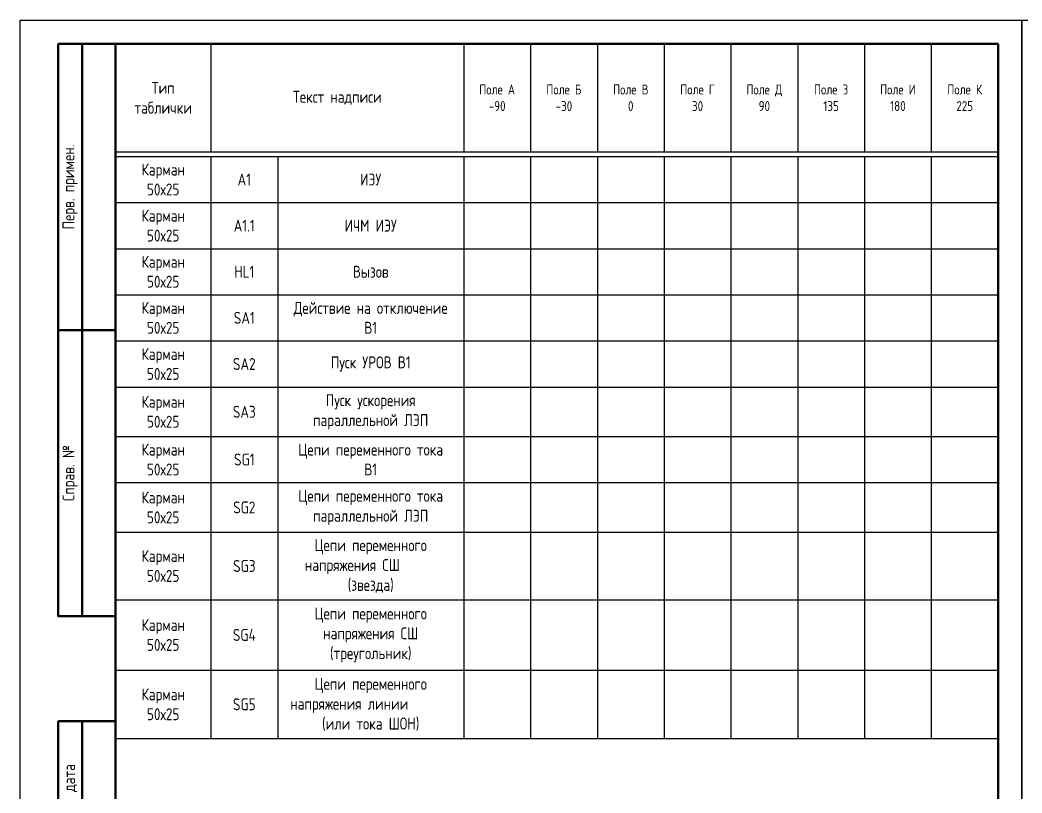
# Model space of a CAD drawing. Header units: millimetres. Extents: x -863 to 2106, y -90 to 586.
# Drawn here: x -630 to -420, y 135 to 297 of the extents above; entities that cross this region are included whole.
import ezdxf

# ---------------------------------------------------------------- set-up
doc = ezdxf.new("R2010")
doc.units = ezdxf.units.MM
doc.styles.add('Gost_type_A', font='GOST_0.TTF')

# ---------------------------------------------------------------- blocks, each defined once
blk = doc.blocks.new('Штамп левый верхний')
at = {"lineweight": 50}
for points in [[(-12, 0), (-7, 0), (-7, -60), (-12, -60)], [(-7, 0), (0, 0), (0, -60), (-7, -60)], [(-12, -60), (-7, -60), (-7, -120), (-12, -120)], [(-7, -60), (0, -60), (0, -120), (-7, -120)]]:
    blk.add_lwpolyline(points, close=True, dxfattribs=at)
at = {"char_height": 2.5, "width": 60, "attachment_point": 5, "rotation": 90, "style": 'Gost_type_A'}
for s, insert in [('Перв. примен.', (-9.5, -30)), ('Справ. №', (-9.5, -90))]:
    blk.add_mtext(s, dxfattribs=dict(at, insert=insert))
blk = doc.blocks.new('Штамп левый нижний')
at = {"lineweight": 50}
for points in [[(-12, 145), (-7, 145), (-7, 110), (-12, 110)], [(-7, 145), (0, 145), (0, 110), (-7, 110)], [(-12, 110), (-7, 110), (-7, 85), (-12, 85)], [(-7, 110), (0, 110), (0, 85), (-7, 85)], [(-12, 85), (-7, 85), (-7, 60), (-12, 60)], [(-7, 85), (0, 85), (0, 60), (-7, 60)], [(-12, 60), (-7, 60), (-7, 25), (-12, 25)], [(-7, 60), (0, 60), (0, 25), (-7, 25)], [(-12, 25), (-7, 25), (-7, 0), (-12, 0)], [(-7, 25), (0, 25), (0, 0), (-7, 0)]]:
    blk.add_lwpolyline(points, close=True, dxfattribs=at)
at = {"char_height": 2.5, "attachment_point": 5, "rotation": 90, "style": 'Gost_type_A'}
for s, insert, width in [('Подп. и дата', (-9.5, 127.5), 35), ('Инв. № дубл.', (-9.5, 97.5), 25), ('Взам. инв. №', (-9.5, 72.5), 25), ('Подп. и дата', (-9.5, 42.5), 35), ('Инв. N подл.', (-9.5, 12.5), 25)]:
    blk.add_mtext(s, dxfattribs=dict(at, insert=insert, width=width))
blk = doc.blocks.new('Формат_А4')
blk.add_lwpolyline([(0, 297), (0, 0), (-210, 0), (-210, 297)], close=True)
at = {"lineweight": 50}
blk.add_lwpolyline([(-190, 292), (-5, 292), (-5, 5), (-190, 5)], close=True, dxfattribs=at)
blk = doc.blocks.new('*T23')
at = {"color": 0, "linetype": 'ByBlock', "lineweight": -2, "transparency": 16777216}
for p, q in [((0, 0), (185, 0)), ((0, 0), (0, -145.65)), ((20, 0), (20, -22.61)), ((73, 0), (73, -22.61)), ((87, 0), (87, -22.61)), ((101, 0), (101, -22.61)), ((115, 0), (115, -22.61)), ((129, 0), (129, -22.61)), ((143, 0), (143, -22.61)), ((157, 0), (157, -22.61)), ((171, 0), (171, -22.61)), ((185, 0), (185, -145.65)), ((0, -22.61), (185, -22.61)), ((0, -23.61), (185, -23.61)), ((20, -23.61), (20, -145.65)), ((34, -23.61), (34, -145.65)), ((73, -23.61), (73, -145.65)), ((87, -23.61), (87, -145.65)), ((101, -23.61), (101, -145.65)), ((115, -23.61), (115, -145.65)), ((129, -23.61), (129, -145.65)), ((143, -23.61), (143, -145.65)), ((157, -23.61), (157, -145.65)), ((171, -23.61), (171, -145.65)), ((0, -33.27), (185, -33.27)), ((0, -42.94), (185, -42.94)), ((0, -52.61), (185, -52.61)), ((0, -62.27), (185, -62.27)), ((0, -71.94), (185, -71.94)), ((0, -82.32), (185, -82.32)), ((0, -91.99), (185, -91.99)), ((0, -102.37), (185, -102.37)), ((0, -116.55), (185, -116.55)), ((0, -131.28), (185, -131.28)), ((0, -145.65), (185, -145.65))]:
    blk.add_line(p, q, dxfattribs=at)
at = {"color": 0, "transparency": 16777216, "char_height": 2.5, "attachment_point": 5, "style": 'Gost_type_A'}
for s, insert, width in [('Тип таблички', (10, -11.3), 17), ('Текст надписи', (46.5, -11.3), 50), ('{\\H0.83333x;\\C256;Поле А \\P-90}', (80, -11.3), 11), ('{\\H0.83333x;\\C256;Поле Б\\P-30}', (94, -11.3), 11), ('{\\H0.83333x;\\C256;Поле В\\P0}', (108, -11.3), 11), ('{\\H0.83333x;\\C256;Поле Г\\P30}', (122, -11.3), 11), ('{\\H0.83333x;\\C256;Поле Д\\P90}', (136, -11.3), 11), ('{\\H0.83333x;\\C256;Поле З\\P135}', (150, -11.3), 11), ('{\\H0.83333x;\\C256;Поле И\\P180}', (164, -11.3), 11), ('{\\H0.83333x;\\C256;Поле К\\P225}', (178, -11.3), 11), ('Карман\\P50х25', (10, -28.44), 17), ('A1', (27, -28.44), 11), ('ИЭУ', (53.5, -28.44), 36), ('Карман\\P50х25', (10, -38.11), 17), ('A1.1', (27, -38.11), 11), ('ИЧМ ИЭУ', (53.5, -38.11), 36), ('Карман\\P50х25', (10, -47.77), 17), ('HL1', (27, -47.77), 11), ('Вызов', (53.5, -47.77), 36), ('Карман\\P50х25', (10, -57.44), 17), ('Действие на отключение\\PВ1', (53.5, -57.44), 36), ('SA1', (27, -57.44), 11), ('Карман\\P50х25', (10, -67.11), 17), ('SA2', (27, -67.11), 11), ('Пуск УРОВ В1', (53.5, -67.11), 36), ('{\\C256;Пуск ускорения параллельной ЛЭП }', (53.5, -77.13), 36), ('Карман\\P50х25', (10, -77.13), 17), ('SA3', (27, -77.13), 11), ('Карман\\P50х25', (10, -87.15), 17), ('Цепи переменного тока \\PВ1', (53.5, -87.15), 36), ('SG1', (27, -87.15), 11), ('Карман\\P50х25', (10, -97.18), 17), ('Цепи переменного тока {\\C256;параллельной ЛЭП }', (53.5, -97.18), 36), ('SG2', (27, -97.18), 11), ('{\\C256;Цепи переменного \\Pнапряжения СШ       (звезда)}', (53.5, -109.46), 36), ('Карман\\P50х25', (10, -109.46), 17), ('SG3', (27, -109.46), 11), ('{\\C256;Цепи переменного \\Pнапряжения СШ (треугольник)}', (53.5, -123.92), 36), ('Карман\\P50х25', (10, -123.92), 17), ('SG4', (27, -123.92), 11), ('{\\C256;Цепи переменного напряжения линии        (или тока ШОН)}', (53.5, -138.46), 36), ('Карман\\P50х25', (10, -138.46), 17), ('SG5', (27, -138.46), 11)]:
    blk.add_mtext(s, dxfattribs=dict(at, insert=insert, width=width))

msp = doc.modelspace()

# ---------------------------------------------------------------- block references
at = {"color": 1}
for name, p in [('Формат_А4', (-420, 0)), ('Формат_А4', (-210, 0)), ('Штамп левый верхний', (-610, 292)), ('Штамп левый нижний', (-610, 5))]:
    msp.add_blockref(name, p, dxfattribs=at)
msp.add_blockref('*T23', (-610, 292))

doc.saveas('drawing.dxf')
